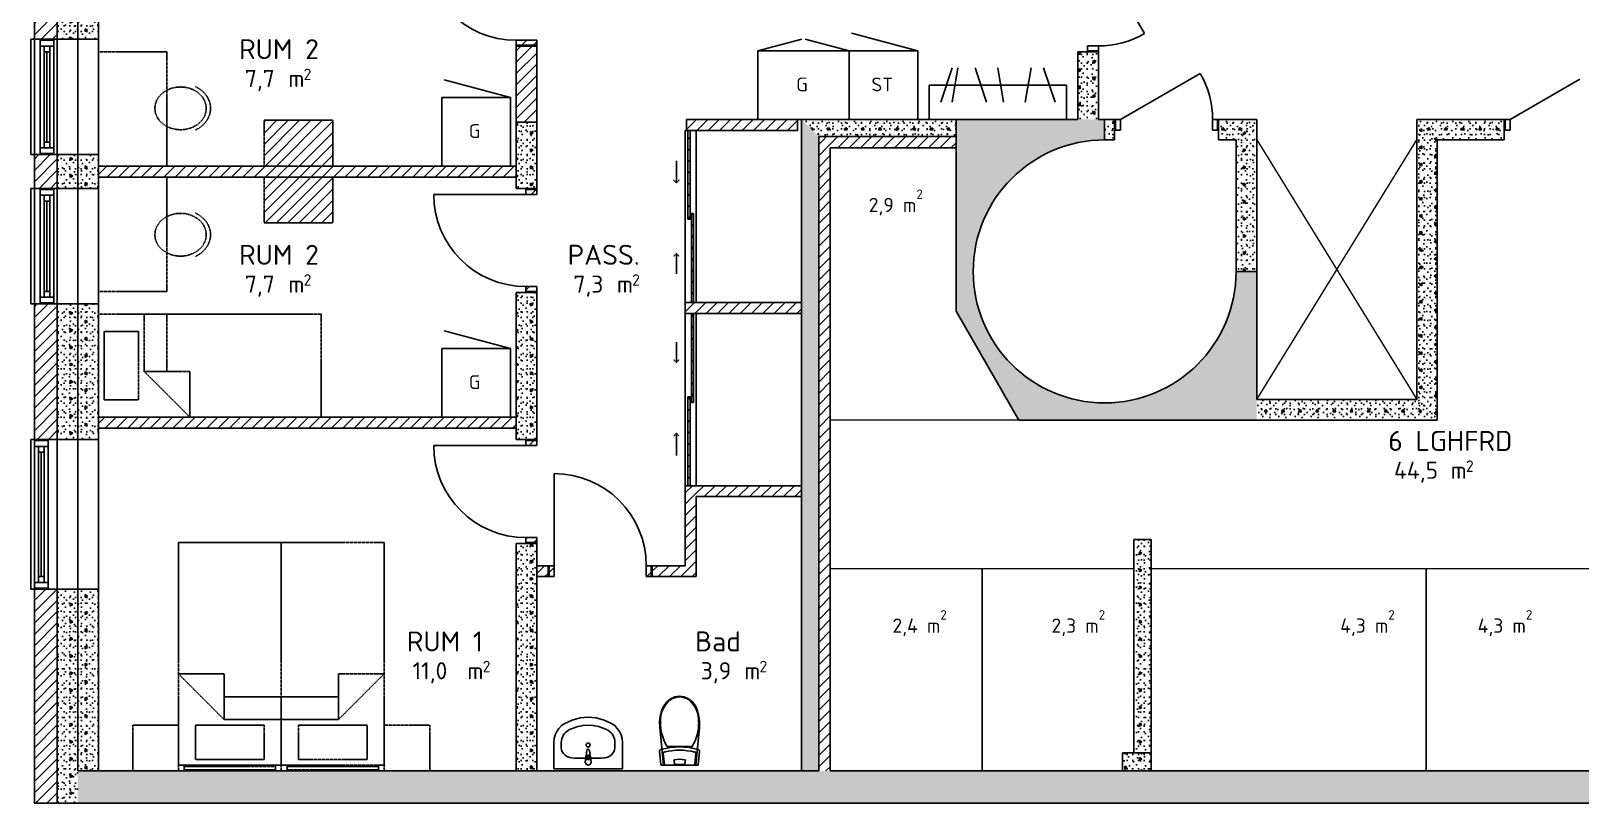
# Model space of a CAD drawing. Header units: millimetres. Extents: x -214 to 76936, y -5099 to 21069.
# Drawn here: x -214 to 13336, y -173 to 6581 of the extents above; entities that cross this region are included whole.
import ezdxf
from ezdxf.enums import TextEntityAlignment as Align

# ---------------------------------------------------------------- set-up
doc = ezdxf.new("R2010")
doc.units = ezdxf.units.MM
doc.header["$MEASUREMENT"] = 0
doc.linetypes.add('DASHED_4', pattern=[7, 4, -3])
for name, color, linetype in [('A-01SB-----', 3, 'Continuous'), ('A-01SC-----', 7, 'Continuous'), ('A-27B------', 7, 'Continuous'), ('A-42-------', 1, 'Continuous'), ('A-46---B---', 1, 'Continuous'), ('A-46---C---', 4, 'DASHED_4'), ('A-A-BIA----', 4, 'DASHED_4')]:
    doc.layers.add(name, color=color, linetype=linetype)
for name, color, linetype, lineweight in [('A-27---MH1-', 8, 'Continuous', 0), ('A-45C---E--', 1, 'Continuous', 0), ('A-A-RUA----', 3, 'Continuous', 0)]:
    doc.layers.add(name, color=color, linetype=linetype, lineweight=lineweight)
doc.styles.add('ISO', font='')
doc.styles.get('ISO').set_extended_font_data('ISOCPEUR')
pattern_1 = [(45, (0, 0), (-49.49747, 49.49747), [])]
pattern_2 = [(90, (0, 0), (-259.8076, 0), [25, -125]), (90, (-129.9, 75), (-259.8076, 0), [25, -125]), (150, (0, 0), (129.904, 225), [25, -125]), (150, (9e-15, 150), (129.904, 225), [25, -125]), (210, (2e-15, 25), (-129.904, 225), [25, -125]), (210, (1e-14, 175), (-129.904, 225), [25, -125]), (90, (-25, 2e-15), (-50, 0), [0, -50, 0, -75]), (135, (-25, 25), (35.35534, 35.35534), [0, -37.5, 0, -62.5])]
pattern_3 = [(0, (0, 0), (0, 600), [])]
pattern_4 = [(0, (0, 0), (0, 259.8076), [25, -125]), (0, (75, 129.9), (0, 259.8076), [25, -125]), (60, (0, 0), (-225, 129.9038), [25, -125]), (60, (150, 0), (-225, 129.9038), [25, -125]), (120, (25, 0), (225, 129.9038), [25, -125]), (120, (175, 0), (225, 129.9038), [25, -125]), (0, (0, 25), (0, 50), [0, -50, 0, -75]), (45, (25, 25), (-35.35534, 35.35534), [0, -37.5, 0, -62.5])]
pattern_5 = [(270, (0, 0), (259.8076, 0), [25, -125]), (270, (129.9, -75), (259.8076, 0), [25, -125]), (330, (0, 0), (129.904, 225), [25, -125]), (330, (-3e-14, -150), (129.904, 225), [25, -125]), (30, (-5e-15, -25), (-129.904, 225), [25, -125]), (30, (-3e-14, -175), (-129.904, 225), [25, -125]), (270, (25, -5e-15), (50, 0), [0, -50, 0, -75]), (315, (25, -25), (35.35534, 35.35534), [0, -37.5, 0, -62.5])]

# ---------------------------------------------------------------- blocks, each defined once
blk = doc.blocks.new('6 LGHFRD_016_7', base_point=(12259, 2867))
at = {"layer": 'A-A-RUA----', "style": 'ISO'}
for tag, height, p in [('ROOM_NAME', 175, (11659, 3082)), ('bFrame', 150, (11709, 2813)), ('DUMMY_377', 150, (12109, 2813)), ('DUMMY_378', 100, (12338, 2824))]:
    blk.add_attdef(tag, text='', height=height, dxfattribs=at).set_placement(p, align=Align.TOP_LEFT)
blk = doc.blocks.new('RUM 2_06_24', base_point=(1979, 4495))
at = {"layer": 'A-A-RUA----', "style": 'ISO'}
for tag, height, p in [('ROOM_NAME', 175, (1607, 4710)), ('bFrame', 150, (1657, 4441)), ('DUMMY_377', 150, (1942, 4441)), ('DUMMY_378', 100, (2171, 4452))]:
    blk.add_attdef(tag, text='', height=height, dxfattribs=at).set_placement(p, align=Align.TOP_LEFT)
blk = doc.blocks.new('RUM 1_05_25', base_point=(3468, 1113))
at = {"layer": 'A-A-RUA----', "style": 'ISO'}
for tag, height, p in [('ROOM_NAME', 175, (3074, 1328)), ('bFrame', 150, (3124, 1059)), ('DUMMY_377', 150, (3508, 1059)), ('DUMMY_378', 100, (3737, 1071))]:
    blk.add_attdef(tag, text='', height=height, dxfattribs=at).set_placement(p, align=Align.TOP_LEFT)
blk = doc.blocks.new('Bad_10_29', base_point=(5940, 1113))
at = {"layer": 'A-A-RUA----', "style": 'ISO'}
for tag, height, p in [('ROOM_NAME', 175, (5595, 1328)), ('bFrame', 150, (5645, 1059)), ('DUMMY_377', 150, (5930, 1059)), ('DUMMY_378', 100, (6159, 1071))]:
    blk.add_attdef(tag, text='', height=height, dxfattribs=at).set_placement(p, align=Align.TOP_LEFT)
blk = doc.blocks.new('RUM 2_06_30', base_point=(1979, 6294))
at = {"layer": 'A-A-RUA----', "style": 'ISO'}
for tag, height, p in [('ROOM_NAME', 175, (1607, 6509)), ('bFrame', 150, (1657, 6240)), ('DUMMY_377', 150, (1942, 6240)), ('DUMMY_378', 100, (2171, 6251))]:
    blk.add_attdef(tag, text='', height=height, dxfattribs=at).set_placement(p, align=Align.TOP_LEFT)
blk = doc.blocks.new('PASS._03_32', base_point=(4829, 4495))
at = {"layer": 'A-A-RUA----', "style": 'ISO'}
for tag, height, p in [('ROOM_NAME', 175, (4481, 4710)), ('bFrame', 150, (4531, 4441)), ('DUMMY_377', 150, (4816, 4441)), ('DUMMY_378', 100, (5045, 4452))]:
    blk.add_attdef(tag, text='', height=height, dxfattribs=at).set_placement(p, align=Align.TOP_LEFT)

msp = doc.modelspace()

# ---------------------------------------------------------------- hatches: boundary and pattern name
at = {"layer": 'A-01SB-----', "linetype": 'Continuous'}
h = msp.add_hatch(dxfattribs=at)
h.set_pattern_fill('BRANDSÄKRARE', color=256, style=0, pattern_type=2)
h.set_pattern_definition(pattern_1)
h.paths.add_polyline_path([(4030, 5782), (4210, 5782), (4210, 6447), (4126, 6447), (4030, 6447)])
h = msp.add_hatch(dxfattribs=at)
h.set_pattern_fill('BRANDSÄKRARE', color=256, style=0, pattern_type=2)
h.set_pattern_definition(pattern_1)
h.paths.add_polyline_path([(5520, 5711), (6490, 5711), (6490, 5807), (5520, 5807)])
h = msp.add_hatch(dxfattribs=at)
h.set_pattern_fill('BRANDSÄKRARE', color=256, style=0, pattern_type=2)
h.set_pattern_definition(pattern_1)
h.paths.add_polyline_path([(6777, 107), (6777, 5557), (6677, 5657), (6677, 107)])
h = msp.add_hatch(dxfattribs=at)
h.set_pattern_fill('BRANDSÄKRARE', color=256, style=0, pattern_type=2)
h.set_pattern_definition(pattern_1)
h.paths.add_polyline_path([(6777, 5557), (7878, 5557), (7878, 5657), (6677, 5657)])
h = msp.add_hatch(dxfattribs=at)
h.set_pattern_fill('BRANDSÄKRARE', color=256, style=0, pattern_type=2)
h.set_pattern_definition(pattern_1)
h.paths.add_polyline_path([(376, 5303), (4030, 5303), (4030, 5399), (376, 5399)])
h = msp.add_hatch(dxfattribs=at)
h.set_pattern_fill('BRANDSÄKRARE', color=256, style=0, pattern_type=2)
h.set_pattern_definition(pattern_1)
h.paths.add_polyline_path([(5510, 4109), (5606, 4109), (5606, 4205), (5510, 4205)])
h = msp.add_hatch(dxfattribs=at)
h.set_pattern_fill('BRANDSÄKRARE', color=256, style=0, pattern_type=2)
h.set_pattern_definition(pattern_1)
h.paths.add_polyline_path([(5606, 4109), (6527, 4109), (6527, 4205), (5606, 4205)])
h = msp.add_hatch(dxfattribs=at)
h.set_pattern_fill('BRANDSÄKRARE', color=256, style=0, pattern_type=2)
h.set_pattern_definition(pattern_1)
h.paths.add_polyline_path([(376, 3107), (4030, 3107), (4030, 3203), (376, 3203)])
h = msp.add_hatch(dxfattribs=at)
h.set_pattern_fill('BRANDSÄKRARE', color=256, style=0, pattern_type=2)
h.set_pattern_definition(pattern_1)
h.paths.add_polyline_path([(5510, 1903), (5606, 1807), (5606, 2603), (5510, 2603)])
h = msp.add_hatch(dxfattribs=at)
h.set_pattern_fill('BRANDSÄKRARE', color=256, style=0, pattern_type=2)
h.set_pattern_definition(pattern_1)
h.paths.add_polyline_path([(5606, 2507), (6527, 2507), (6527, 2603), (5606, 2603)])
h = msp.add_hatch(dxfattribs=at)
h.set_pattern_fill('BRANDSÄKRARE', color=256, style=0, pattern_type=2)
h.set_pattern_definition(pattern_1)
h.paths.add_polyline_path([(4210, 1807), (4310, 1807), (4310, 1903), (4210, 1903)])
h = msp.add_hatch(dxfattribs=at)
h.set_pattern_fill('BRANDSÄKRARE', color=256, style=0, pattern_type=2)
h.set_pattern_definition(pattern_1)
h.paths.add_polyline_path([(5510, 1903), (5220, 1903), (5220, 1807), (5606, 1807)])
at = {"layer": 'A-01SC-----', "linetype": 'Continuous'}
h = msp.add_hatch(dxfattribs=at)
h.set_pattern_fill('BRANDSÄKRARE', color=256, style=0, pattern_type=2)
h.set_pattern_definition(pattern_1)
h.paths.add_polyline_path([(-184, 6509), (-134, 6509), (-14, 6509), (16, 6509), (16, 8272), (-64, 8272), (-184, 8272)])
h = msp.add_hatch(dxfattribs=at)
h.set_pattern_fill('BETONG__STD_', color=256, style=0, pattern_type=2)
h.set_pattern_definition(pattern_5)
h.paths.add_polyline_path([(196, 8272), (16, 8272), (16, 6509), (196, 6509)])
h = msp.add_hatch(dxfattribs=at)
h.set_pattern_fill('BRANDSÄKRARE', color=256, style=0, pattern_type=2)
h.set_pattern_definition(pattern_1)
h.paths.add_polyline_path([(-184, 5203), (-134, 5203), (-14, 5203), (16, 5203), (16, 5499), (-14, 5499), (-134, 5499), (-184, 5499)])
h = msp.add_hatch(dxfattribs=at)
h.set_pattern_fill('BETONG__STD_', color=256, style=0, pattern_type=2)
h.set_pattern_definition(pattern_5)
h.paths.add_polyline_path([(196, 5499), (16, 5499), (16, 5203), (196, 5203)])
h = msp.add_hatch(dxfattribs=at)
h.set_pattern_fill('BRANDSÄKRARE', color=256, style=0, pattern_type=2)
h.set_pattern_definition(pattern_1)
h.paths.add_polyline_path([(-184, 4193), (-184, 3007), (-64, 3007), (16, 3007), (16, 4193), (-14, 4193), (-134, 4193)])
h = msp.add_hatch(dxfattribs=at)
h.set_pattern_fill('BETONG__STD_', color=256, style=0, pattern_type=2)
h.set_pattern_definition(pattern_5)
h.paths.add_polyline_path([(196, 4193), (16, 4193), (16, 3007), (196, 3007)])
h = msp.add_hatch(dxfattribs=at)
h.set_pattern_fill('BRANDSÄKRARE', color=256, style=0, pattern_type=2)
h.set_pattern_definition(pattern_1)
h.paths.add_polyline_path([(-184, -173), (16, -173), (16, 1697), (-64, 1697), (-184, 1697)])
h = msp.add_hatch(dxfattribs=at)
h.set_pattern_fill('BETONG__STD_', color=256, style=0, pattern_type=2)
h.set_pattern_definition(pattern_5)
h.paths.add_polyline_path([(196, 1697), (16, 1697), (16, -173), (196, -173)])
h = msp.add_hatch(dxfattribs=at)
h.set_pattern_fill('BETONG__STD_', color=256, style=0, pattern_type=2)
h.set_pattern_definition(pattern_4)
h.paths.add_polyline_path([(76756, 107), (196, 107), (196, -173), (76756, -173)])
at = {"layer": 'A-27B------', "linetype": 'Continuous'}
h = msp.add_hatch(dxfattribs=at)
h.set_pattern_fill('BETONG__STD_', color=256, style=0, pattern_type=2)
h.set_pattern_definition(pattern_5)
h.paths.add_polyline_path([(376, 8272), (196, 8272), (196, 6509), (376, 6509)])
h = msp.add_hatch(dxfattribs=at)
h.set_pattern_fill('BETONG__STD_', color=256, style=0, pattern_type=2)
h.set_pattern_definition(pattern_2)
h.paths.add_polyline_path([(8944, 5807), (9124, 5807), (9124, 6398), (9029, 6398), (8944, 6398)])
h = msp.add_hatch(dxfattribs=at)
h.set_pattern_fill('BETONG__STD_', color=256, style=0, pattern_type=2)
h.set_pattern_definition(pattern_5)
h.paths.add_polyline_path([(4030, 5782), (4030, 5203), (4115, 5203), (4210, 5203), (4210, 5782)])
h = msp.add_hatch(dxfattribs=at)
h.set_pattern_fill('BRANDSÄKRARE', color=256, style=0, pattern_type=2)
h.set_pattern_definition(pattern_1)
h.paths.add_polyline_path([(5553, 4933), (5553, 5710), (5533, 5710), (5533, 4933)])
h = msp.add_hatch(dxfattribs=at)
h.set_pattern_fill('BETONG__STD_', color=256, style=0, pattern_type=2)
h.set_pattern_definition(pattern_4)
h.paths.add_polyline_path([(7878, 5807), (6527, 5807), (6677, 5657), (7878, 5657)])
h = msp.add_hatch(dxfattribs=at)
h.set_pattern_fill('BETONG__STD_', color=256, style=0, pattern_type=2)
h.set_pattern_definition(pattern_2)
h.paths.add_polyline_path([(6527, 5807), (6527, 107), (6677, 107), (6677, 5657)])
h = msp.add_hatch(dxfattribs=at)
h.set_pattern_fill('BETONG__STD_', color=256, style=0, pattern_type=2)
h.set_pattern_definition([(72.9275, (0, 0), (-248.359, 76.275), [25, -125]), (72.9275, (-102.16, 109.83), (-248.359, 76.275), [25, -125]), (132.9275, (0, 0), (190.2354, 176.948), [25, -125]), (132.9275, (44.04, 143.4), (190.2354, 176.948), [25, -125]), (192.9275, (7.34, 23.9), (-58.1235, 253.2225), [25, -125]), (192.9275, (51.38, 167.3), (-58.1235, 253.2225), [25, -125]), (72.9275, (-23.9, 7.34), (-47.7967, 14.6791), [0, -50, 0, -75]), (117.9275, (-16.56, 31.24), (44.17705, 23.41768), [0, -37.5, 0, -62.5])])
h.paths.add_polyline_path([(9178, 5627), (9178, 5807), (7878, 5807), (7878, 4130), (8426, 3177), (10508, 3177), (10508, 4477), (10328, 4477, -0.414214), (9178, 3327, -0.414214), (8028, 4477, -0.414214)])
h = msp.add_hatch(dxfattribs=at)
h.set_pattern_fill('BETONG__STD_', color=256, style=0, pattern_type=2)
h.set_pattern_definition(pattern_4)
h.paths.add_polyline_path([(9178, 5807), (9178, 5627), (9264, 5627), (9264, 5712), (9264, 5807)])
h = msp.add_hatch(dxfattribs=at)
h.set_pattern_fill('BETONG__STD_', color=256, style=0, pattern_type=2)
h.set_pattern_definition(pattern_4)
h.paths.add_polyline_path([(10174, 5712), (10174, 5627), (10328, 5627), (10508, 5807), (10174, 5807)])
h = msp.add_hatch(dxfattribs=at)
h.set_pattern_fill('BETONG__STD_', color=256, style=0, pattern_type=2)
h.set_pattern_definition(pattern_5)
h.paths.add_polyline_path([(10508, 4477), (10508, 5807), (10328, 5627), (10328, 4477)])
h = msp.add_hatch(dxfattribs=at)
h.set_pattern_fill('BETONG__STD_', color=256, style=0, pattern_type=2)
h.set_pattern_definition(pattern_2)
h.paths.add_polyline_path([(11908, 5807), (11908, 3357), (12088, 3177), (12088, 5627)])
h = msp.add_hatch(dxfattribs=at)
h.set_pattern_fill('BETONG__STD_', color=256, style=0, pattern_type=2)
h.set_pattern_definition(pattern_4)
h.paths.add_polyline_path([(11908, 5807), (12088, 5627), (12673, 5627), (12673, 5712), (12673, 5807)])
h = msp.add_hatch(dxfattribs=at)
h.set_pattern_fill('BETONG__STD_', color=256, style=0, pattern_type=2)
h.set_pattern_definition(pattern_5)
h.paths.add_polyline_path([(376, 5499), (196, 5499), (196, 5203), (376, 5203)])
h = msp.add_hatch(dxfattribs=at)
h.set_pattern_fill('BRANDSÄKRARE', color=256, style=0, pattern_type=2)
h.set_pattern_definition(pattern_1)
h.paths.add_polyline_path([(5583, 4205), (5583, 4983), (5563, 4983), (5563, 4205)])
h = msp.add_hatch(dxfattribs=at)
h.set_pattern_fill('BETONG__STD_', color=256, style=0, pattern_type=2)
h.set_pattern_definition(pattern_5)
h.paths.add_polyline_path([(4030, 3007), (4115, 3007), (4210, 3007), (4210, 4293), (4115, 4293), (4030, 4293)])
h = msp.add_hatch(dxfattribs=at)
h.set_pattern_fill('BETONG__STD_', color=256, style=0, pattern_type=2)
h.set_pattern_definition(pattern_5)
h.paths.add_polyline_path([(376, 4193), (196, 4193), (196, 3007), (376, 3007)])
h = msp.add_hatch(dxfattribs=at)
h.set_pattern_fill('BRANDSÄKRARE', color=256, style=0, pattern_type=2)
h.set_pattern_definition(pattern_1)
h.paths.add_polyline_path([(5563, 4109), (5563, 3331), (5583, 3331), (5583, 4109)])
h = msp.add_hatch(dxfattribs=at)
h.set_pattern_fill('BRANDSÄKRARE', color=256, style=0, pattern_type=2)
h.set_pattern_definition(pattern_1)
h.paths.add_polyline_path([(5533, 3381), (5533, 2604), (5553, 2604), (5553, 3381)])
h = msp.add_hatch(dxfattribs=at)
h.set_pattern_fill('BETONG__STD_', color=256, style=0, pattern_type=2)
h.set_pattern_definition(pattern_4)
h.paths.add_polyline_path([(11908, 3357), (10508, 3357), (10508, 3177), (12088, 3177)])
h = msp.add_hatch(dxfattribs=at)
h.set_pattern_fill('BETONG__STD_', color=256, style=0, pattern_type=2)
h.set_pattern_definition(pattern_5)
h.paths.add_polyline_path([(4030, 107), (4210, 107), (4210, 2097), (4115, 2097), (4030, 2097)])
h = msp.add_hatch(dxfattribs=at)
h.set_pattern_fill('BETONG__STD_', color=256, style=0, pattern_type=2)
h.set_pattern_definition(pattern_5)
h.paths.add_polyline_path([(9434, 2131), (9434, 267), (9584, 267), (9584, 2131)])
h = msp.add_hatch(dxfattribs=at)
h.set_pattern_fill('BETONG__STD_', color=256, style=0, pattern_type=2)
h.set_pattern_definition(pattern_5)
h.paths.add_polyline_path([(376, 1697), (196, 1697), (196, 107), (376, 107)])
h = msp.add_hatch(dxfattribs=at)
h.set_pattern_fill('BETONG__STD_', color=256, style=0, pattern_type=2)
h.set_pattern_definition(pattern_5)
h.paths.add_polyline_path([(9334, 267), (9334, 107), (9584, 107), (9584, 267)])
at = {"layer": 'A-42-------', "linetype": 'Continuous'}
h = msp.add_hatch(dxfattribs=at)
h.set_pattern_fill('BRANDSÄKRARE', color=256, style=0, pattern_type=2)
h.set_pattern_definition(pattern_1)
h.paths.add_polyline_path([(4210, 6499), (4030, 6499), (4030, 6447), (4210, 6447)])
h = msp.add_hatch(dxfattribs=at)
h.set_pattern_fill('FALSAD_PLÅT__LIGGANDE_600', color=256, style=0, pattern_type=2)
h.set_pattern_definition(pattern_3)
h.paths.add_polyline_path([(9029, 6450), (9029, 6398), (9124, 6398), (9124, 6450)])
h = msp.add_hatch(dxfattribs=at)
h.set_pattern_fill('FALSAD_PLÅT__LIGGANDE_600', color=256, style=0, pattern_type=2)
h.set_pattern_definition(pattern_3)
h.paths.add_polyline_path([(9264, 5712), (9316, 5712), (9316, 5807), (9264, 5807)])
h = msp.add_hatch(dxfattribs=at)
h.set_pattern_fill('FALSAD_PLÅT__LIGGANDE_600', color=256, style=0, pattern_type=2)
h.set_pattern_definition(pattern_3)
h.paths.add_polyline_path([(10122, 5712), (10174, 5712), (10174, 5807), (10122, 5807)])
h = msp.add_hatch(dxfattribs=at)
h.set_pattern_fill('FALSAD_PLÅT__LIGGANDE_600', color=256, style=0, pattern_type=2)
h.set_pattern_definition(pattern_3)
h.paths.add_polyline_path([(12673, 5712), (12725, 5712), (12725, 5807), (12673, 5807)])
h = msp.add_hatch(dxfattribs=at)
h.set_pattern_fill('BRANDSÄKRARE', color=256, style=0, pattern_type=2)
h.set_pattern_definition(pattern_1)
h.paths.add_polyline_path([(4210, 5203), (4115, 5203), (4115, 5151), (4210, 5151)])
h = msp.add_hatch(dxfattribs=at)
h.set_pattern_fill('BRANDSÄKRARE', color=256, style=0, pattern_type=2)
h.set_pattern_definition(pattern_1)
h.paths.add_polyline_path([(4210, 4345), (4115, 4345), (4115, 4293), (4210, 4293)])
h = msp.add_hatch(dxfattribs=at)
h.set_pattern_fill('BRANDSÄKRARE', color=256, style=0, pattern_type=2)
h.set_pattern_definition(pattern_1)
h.paths.add_polyline_path([(4210, 3007), (4115, 3007), (4115, 2955), (4210, 2955)])
h = msp.add_hatch(dxfattribs=at)
h.set_pattern_fill('BRANDSÄKRARE', color=256, style=0, pattern_type=2)
h.set_pattern_definition(pattern_1)
h.paths.add_polyline_path([(4210, 2149), (4115, 2149), (4115, 2097), (4210, 2097)])
h = msp.add_hatch(dxfattribs=at)
h.set_pattern_fill('BRANDSÄKRARE', color=256, style=0, pattern_type=2)
h.set_pattern_definition(pattern_1)
h.paths.add_polyline_path([(4310, 1807), (4362, 1807), (4362, 1903), (4310, 1903)])
h = msp.add_hatch(dxfattribs=at)
h.set_pattern_fill('BRANDSÄKRARE', color=256, style=0, pattern_type=2)
h.set_pattern_definition(pattern_1)
h.paths.add_polyline_path([(5168, 1807), (5220, 1807), (5220, 1903), (5168, 1903)])
at = {"layer": 'A-46---C---', "linetype": 'Continuous'}
h = msp.add_hatch(dxfattribs=at)
h.set_pattern_fill('BRANDSÄKRARE', color=256, style=0, pattern_type=2)
h.set_pattern_definition(pattern_1)
h.paths.add_polyline_path([(1826, 5399), (2426, 5399), (2426, 5799), (1826, 5799)])
h = msp.add_hatch(dxfattribs=at)
h.set_pattern_fill('BRANDSÄKRARE', color=256, style=0, pattern_type=2)
h.set_pattern_definition(pattern_1)
h.paths.add_polyline_path([(1826, 5303), (2426, 5303), (2426, 4903), (1826, 4903)])

# ---------------------------------------------------------------- linework, layer by layer
at = {"layer": 'A-01SB-----'}
for p, q in [((4030, 6447), (4126, 6447)), ((4126, 6447), (4210, 6447)), ((4310, 1903), (4310, 1807)), ((5220, 1903), (5220, 1807))]:
    msp.add_line(p, q, dxfattribs=at)
at = {"layer": 'A-01SB-----', "flags": 128}
for points in [[(4030, 6447), (4030, 5782)], [(4210, 5782), (4210, 6447)], [(4030, 5782), (4210, 5782)], [(6490, 5807), (5520, 5807)], [(5520, 5807), (5520, 5711)], [(5606, 5711), (6490, 5711)], [(6490, 5711), (6490, 5807)], [(6677, 5657), (6677, 107)], [(7878, 5657), (6677, 5657)], [(6777, 107), (6777, 5557)], [(6777, 5557), (7878, 5557)], [(7878, 5557), (7878, 5657)], [(4030, 5399), (376, 5399)], [(376, 5399), (376, 5303)], [(376, 5303), (4030, 5303)], [(4030, 5303), (4030, 5399)], [(5510, 4205), (5510, 4109)], [(6527, 4205), (5606, 4205)], [(6527, 4109), (6527, 4205)], [(5606, 4109), (6527, 4109)], [(4030, 3203), (376, 3203)], [(376, 3203), (376, 3107)], [(4030, 3107), (4030, 3203)], [(376, 3107), (4030, 3107)], [(5510, 2603), (5510, 1903)], [(6527, 2603), (5606, 2603)], [(6527, 2507), (6527, 2603)], [(5606, 1807), (5606, 2507)], [(5606, 2507), (6527, 2507)], [(4310, 1903), (4210, 1903)], [(4210, 1903), (4210, 1807)], [(5510, 1903), (5220, 1903)], [(4210, 1807), (4310, 1807)], [(5220, 1807), (5606, 1807)]]:
    msp.add_lwpolyline(points, dxfattribs=at)
at = {"layer": 'A-01SC-----'}
for p, q in [((-184, 6509), (-134, 6509)), ((-134, 6509), (-14, 6509)), ((-14, 6509), (16, 6509)), ((-184, 5499), (-134, 5499)), ((-134, 5499), (-14, 5499)), ((-14, 5499), (16, 5499)), ((-184, 5203), (-134, 5203)), ((-134, 5203), (-14, 5203)), ((-14, 5203), (16, 5203)), ((-184, 4193), (-134, 4193)), ((-134, 4193), (-14, 4193)), ((-14, 4193), (16, 4193)), ((-184, 3007), (-64, 3007)), ((-64, 3007), (16, 3007)), ((-184, 1697), (-64, 1697)), ((-64, 1697), (16, 1697))]:
    msp.add_line(p, q, dxfattribs=at)
at = {"layer": 'A-01SC-----', "flags": 128}
for points in [[(-184, 8272), (-184, 6509)], [(16, 8272), (16, 6509)], [(16, 6509), (16, 8272)], [(196, 6509), (196, 8272)], [(-184, 5499), (-184, 5203)], [(16, 5499), (16, 5203)], [(16, 5203), (16, 5499)], [(196, 5203), (196, 5499)], [(-184, 4193), (-184, 3007)], [(16, 4193), (16, 3007)], [(16, 3007), (16, 4193)], [(196, 3007), (196, 4193)], [(-184, 1697), (-184, -173)], [(16, 1697), (16, -173)], [(16, -173), (16, 1697)], [(196, 107), (196, 1697)], [(6677, 107), (196, 107)], [(76756, 107), (6777, 107)], [(-184, -173), (16, -173)], [(16, -173), (196, -173)], [(196, -173), (76756, -173)]]:
    msp.add_lwpolyline(points, dxfattribs=at)
at = {"layer": 'A-27---MH1-'}
for p, q in [((10508, 3357), (11908, 5627)), ((10508, 5627), (11908, 3357))]:
    msp.add_line(p, q, dxfattribs=at)
at = {"layer": 'A-27B------'}
for p, q in [((9029, 6398), (8944, 6398)), ((9124, 6398), (9029, 6398)), ((9264, 5807), (9264, 5712)), ((9264, 5712), (9264, 5627)), ((10174, 5807), (10174, 5712)), ((10174, 5712), (10174, 5627)), ((12673, 5807), (12673, 5712)), ((12673, 5712), (12673, 5627)), ((4030, 5203), (4115, 5203)), ((4115, 5203), (4210, 5203)), ((4030, 4293), (4115, 4293)), ((4115, 4293), (4210, 4293)), ((4030, 3007), (4115, 3007)), ((4115, 3007), (4210, 3007)), ((4030, 2097), (4115, 2097)), ((4115, 2097), (4210, 2097))]:
    msp.add_line(p, q, dxfattribs=at)
at = {"layer": 'A-27B------', "flags": 128}
for points in [[(196, 8272), (196, 6509)], [(376, 6509), (376, 8272)], [(8944, 6398), (8944, 5807)], [(9124, 5807), (9124, 6398)], [(4030, 5782), (4030, 5203)], [(4210, 5782), (4030, 5782)], [(4210, 5203), (4210, 5782)], [(5553, 5710), (5533, 5710)], [(5533, 5710), (5533, 4933)], [(5553, 4933), (5553, 5710)], [(7878, 5807), (6527, 5807)], [(6527, 5807), (6527, 107)], [(8944, 5807), (7878, 5807)], [(7878, 5807), (7878, 4130)], [(9178, 5807), (9124, 5807)], [(9178, 5627), (9178, 5807)], [(9264, 5807), (9178, 5807)], [(10508, 5807), (10174, 5807)], [(10508, 4477), (10508, 5807)], [(11908, 5807), (11908, 3357)], [(12673, 5807), (11908, 5807)], [(6677, 5657), (7878, 5657)], [(6677, 107), (6677, 5657)], [(9178, 5627), (9264, 5627)], [(10174, 5627), (10328, 5627)], [(10328, 5627), (10328, 4477)], [(12088, 3177), (12088, 5627)], [(12088, 5627), (12673, 5627)], [(196, 5499), (196, 5203)], [(376, 5203), (376, 5499)], [(5533, 4933), (5553, 4933)], [(5583, 4983), (5563, 4983)], [(5563, 4983), (5563, 4205)], [(5583, 4205), (5583, 4983)], [(10508, 4477), (10328, 4477)], [(10508, 3357), (10508, 4477)], [(4030, 4293), (4030, 3007)], [(4210, 3007), (4210, 4293)], [(5563, 4205), (5583, 4205)], [(196, 4193), (196, 3007)], [(376, 3007), (376, 4193)], [(5563, 4109), (5563, 3331)], [(5583, 4109), (5563, 4109)], [(5583, 3331), (5583, 4109)], [(7878, 4130), (8426, 3177)], [(5533, 3381), (5533, 2604)], [(5553, 3381), (5533, 3381)], [(5553, 2604), (5553, 3381)], [(5563, 3331), (5583, 3331)], [(11908, 3357), (10508, 3357)], [(8426, 3177), (10508, 3177)], [(10508, 3177), (12088, 3177)], [(5533, 2604), (5553, 2604)], [(4030, 2097), (4030, 107)], [(4210, 107), (4210, 2097)], [(9434, 2131), (9434, 267)], [(9584, 2131), (9434, 2131)], [(9584, 267), (9584, 2131)], [(196, 1697), (196, 107)], [(376, 107), (376, 1697)], [(9334, 267), (9334, 107)], [(9584, 267), (9334, 267)], [(9434, 267), (9584, 267)], [(9584, 107), (9584, 267)], [(196, 107), (376, 107)], [(4030, 107), (4210, 107)], [(6527, 107), (6677, 107)], [(9334, 107), (9584, 107)]]:
    msp.add_lwpolyline(points, dxfattribs=at)
at = {"layer": 'A-27B------'}
for start, end in [(90, 180), (180, 270), (270, 0)]:
    msp.add_arc((9178, 4477), 1150, start, end, dxfattribs=at)
at = {"layer": 'A-42-------'}
for p, q in [((9124, 7256), (9527, 6558)), ((-214, 5499), (-214, 6509)), ((-214, 6509), (-184, 6509)), ((-184, 5499), (-184, 6509)), ((-134, 6449), (-134, 6509)), ((-134, 6509), (-14, 6509)), ((-14, 6509), (-14, 6449)), ((146, 6509), (16, 6509)), ((16, 6509), (16, 5499)), ((16, 5499), (16, 6509)), ((146, 6509), (196, 6509)), ((196, 6509), (196, 5499)), ((326, 6509), (196, 6509)), ((196, 6509), (196, 5499)), ((326, 6509), (376, 6509)), ((376, 6509), (376, 5499)), ((-14, 6499), (-134, 6499)), ((-134, 6449), (-49, 6449)), ((-134, 5559), (-134, 6449)), ((-49, 6449), (-134, 6449)), ((-99, 6399), (-99, 6449)), ((-99, 6449), (-49, 6449)), ((-99, 5609), (-99, 6399)), ((-49, 6399), (-99, 6399)), ((-74, 5609), (-74, 6399)), ((-49, 6449), (-14, 6449)), ((-14, 6449), (-49, 6449)), ((-49, 6449), (-49, 6399)), ((-49, 6399), (-49, 5609)), ((-14, 6449), (-14, 5559)), ((4210, 6499), (4030, 6499)), ((4030, 6499), (4030, 6447)), ((4030, 6457), (4210, 6457)), ((4030, 6447), (4210, 6447)), ((4030, 6447), (4126, 6447)), ((4210, 6447), (4210, 6499)), ((9029, 6450), (9124, 6450)), ((9029, 6398), (9029, 6450)), ((9124, 6408), (9029, 6408)), ((9124, 6398), (9029, 6398)), ((9124, 6398), (9029, 6398)), ((9124, 6450), (9124, 6398)), ((9316, 5807), (10014, 6210)), ((12725, 5807), (13336, 6160)), ((5510, 5711), (5606, 5711)), ((5510, 5711), (5510, 4205)), ((5606, 5711), (5606, 4205)), ((9264, 5712), (9264, 5807)), ((9264, 5807), (9316, 5807)), ((9264, 5807), (9264, 5712)), ((9316, 5712), (9264, 5712)), ((9274, 5807), (9274, 5712)), ((9316, 5807), (9316, 5712)), ((10122, 5712), (10122, 5807)), ((10122, 5807), (10174, 5807)), ((10174, 5712), (10122, 5712)), ((10164, 5807), (10164, 5712)), ((10174, 5807), (10174, 5712)), ((10174, 5807), (10174, 5712)), ((12673, 5712), (12673, 5807)), ((12673, 5807), (12725, 5807)), ((12673, 5807), (12673, 5712)), ((12725, 5712), (12673, 5712)), ((12683, 5807), (12683, 5712)), ((12725, 5807), (12725, 5712)), ((-49, 5559), (-134, 5559)), ((-134, 5499), (-134, 5559)), ((-134, 5559), (-49, 5559)), ((-99, 5559), (-99, 5609)), ((-99, 5609), (-49, 5609)), ((-49, 5559), (-99, 5559)), ((-49, 5609), (-49, 5559)), ((-14, 5559), (-49, 5559)), ((-49, 5559), (-14, 5559)), ((-14, 5559), (-14, 5499)), ((-184, 5499), (-214, 5499)), ((-14, 5509), (-134, 5509)), ((-134, 5499), (-14, 5499)), ((146, 5499), (16, 5499)), ((146, 5499), (196, 5499)), ((326, 5499), (196, 5499)), ((326, 5499), (376, 5499)), ((-214, 4193), (-214, 5203)), ((-214, 5203), (-184, 5203)), ((-184, 4193), (-184, 5203)), ((-134, 5143), (-134, 5203)), ((-134, 5203), (-14, 5203)), ((-14, 5193), (-134, 5193)), ((-14, 5203), (-14, 5143)), ((146, 5203), (16, 5203)), ((16, 5203), (16, 4193)), ((16, 4193), (16, 5203)), ((146, 5203), (196, 5203)), ((196, 5203), (196, 4193)), ((326, 5203), (196, 5203)), ((196, 5203), (196, 4193)), ((326, 5203), (376, 5203)), ((376, 5203), (376, 4193)), ((4115, 5151), (3309, 5151)), ((4210, 5203), (4115, 5203)), ((4115, 5203), (4115, 5151)), ((4115, 5203), (4210, 5203)), ((4115, 5193), (4210, 5193)), ((4115, 5151), (4210, 5151)), ((4210, 5151), (4210, 5203)), ((-134, 5143), (-49, 5143)), ((-134, 4253), (-134, 5143)), ((-49, 5143), (-134, 5143)), ((-99, 5093), (-99, 5143)), ((-99, 5143), (-49, 5143)), ((-99, 4303), (-99, 5093)), ((-49, 5093), (-99, 5093)), ((-74, 4303), (-74, 5093)), ((-49, 5143), (-14, 5143)), ((-14, 5143), (-49, 5143)), ((-49, 5143), (-49, 5093)), ((-49, 5093), (-49, 4303)), ((-14, 5143), (-14, 4253)), ((4210, 4345), (4115, 4345)), ((4115, 4345), (4115, 4293)), ((4210, 4293), (4210, 4345)), ((-49, 4253), (-134, 4253)), ((-134, 4193), (-134, 4253)), ((-134, 4253), (-49, 4253)), ((-14, 4203), (-134, 4203)), ((-99, 4253), (-99, 4303)), ((-99, 4303), (-49, 4303)), ((-49, 4253), (-99, 4253)), ((-49, 4303), (-49, 4253)), ((-14, 4253), (-49, 4253)), ((-49, 4253), (-14, 4253)), ((-14, 4253), (-14, 4193)), ((4115, 4303), (4210, 4303)), ((4115, 4293), (4210, 4293)), ((4115, 4293), (4210, 4293)), ((5510, 4205), (5606, 4205)), ((-184, 4193), (-214, 4193)), ((-134, 4193), (-14, 4193)), ((146, 4193), (16, 4193)), ((146, 4193), (196, 4193)), ((326, 4193), (196, 4193)), ((326, 4193), (376, 4193)), ((5510, 4109), (5606, 4109)), ((5510, 4109), (5510, 2603)), ((5606, 4109), (5606, 2603)), ((-214, 1697), (-214, 3007)), ((-214, 3007), (-184, 3007)), ((-184, 1697), (-184, 3007)), ((-184, 2947), (-184, 3007)), ((-184, 3007), (-64, 3007)), ((-64, 2997), (-184, 2997)), ((-64, 3007), (-64, 2947)), ((196, 3007), (16, 3007)), ((16, 3007), (16, 1697)), ((16, 1697), (16, 3007)), ((196, 3007), (196, 1697)), ((376, 3007), (196, 3007)), ((196, 3007), (196, 1697)), ((376, 3007), (376, 1697)), ((4210, 3007), (4115, 3007)), ((4115, 3007), (4115, 2955)), ((4115, 3007), (4210, 3007)), ((4115, 2997), (4210, 2997)), ((4210, 2955), (4210, 3007)), ((-184, 2947), (-99, 2947)), ((-184, 1757), (-184, 2947)), ((-99, 2947), (-184, 2947)), ((-149, 2897), (-149, 2947)), ((-149, 2947), (-99, 2947)), ((-149, 1807), (-149, 2897)), ((-99, 2897), (-149, 2897)), ((-124, 1807), (-124, 2897)), ((-99, 2947), (-64, 2947)), ((-64, 2947), (-99, 2947)), ((-99, 2947), (-99, 2897)), ((-99, 2897), (-99, 1807)), ((-64, 2947), (-64, 1757)), ((4115, 2955), (3309, 2955)), ((4115, 2955), (4210, 2955)), ((4362, 1903), (4362, 2709)), ((5510, 2603), (5606, 2603)), ((4210, 2149), (4115, 2149)), ((4115, 2149), (4115, 2097)), ((4115, 2107), (4210, 2107)), ((4115, 2097), (4210, 2097)), ((4115, 2097), (4210, 2097)), ((4210, 2097), (4210, 2149)), ((4310, 1807), (4310, 1903)), ((4310, 1903), (4362, 1903)), ((4310, 1903), (4310, 1807)), ((4320, 1903), (4320, 1807)), ((4362, 1903), (4362, 1807)), ((5168, 1807), (5168, 1903)), ((5168, 1903), (5220, 1903)), ((5210, 1903), (5210, 1807)), ((5220, 1903), (5220, 1807)), ((5220, 1903), (5220, 1807)), ((-149, 1757), (-149, 1807)), ((-149, 1807), (-99, 1807)), ((-99, 1807), (-99, 1757)), ((4362, 1807), (4310, 1807)), ((5220, 1807), (5168, 1807)), ((-184, 1697), (-214, 1697)), ((-99, 1757), (-184, 1757)), ((-184, 1697), (-184, 1757)), ((-184, 1757), (-99, 1757)), ((-64, 1707), (-184, 1707)), ((-184, 1697), (-64, 1697)), ((-99, 1757), (-149, 1757)), ((-64, 1757), (-99, 1757)), ((-99, 1757), (-64, 1757)), ((-64, 1757), (-64, 1697)), ((196, 1697), (16, 1697)), ((376, 1697), (196, 1697))]:
    msp.add_line(p, q, dxfattribs=at)
for centre, start, end in [((4030, 7305), 180, 270), ((9124, 7256), 270, 300), ((9316, 5807), 0, 30), ((4115, 5151), 180, 270), ((4115, 2955), 180, 270), ((4362, 1903), 0, 90)]:
    msp.add_arc(centre, 806, start, end, dxfattribs=at)
at = {"layer": 'A-45C---E--', "flags": 128}
for points in [[(6777, 5557), (7878, 5557), (7878, 4130), (8426, 3177), (6777, 3177)], [(6777, 1877), (8106, 1877), (8106, 107), (6777, 107)], [(8106, 1877), (9434, 1877), (9434, 267), (9334, 267), (9334, 107), (8106, 107)], [(9585, 1877), (11990, 1877), (11990, 107), (9585, 107)], [(11990, 1877), (14396, 1877), (14396, 107), (11990, 107)]]:
    msp.add_lwpolyline(points, close=True, dxfattribs=at)
at = {"layer": 'A-46---B---'}
for p, q in [((6144, 6407), (6530, 6510)), ((6944, 6407), (6558, 6510)), ((7544, 6407), (6965, 6562)), ((6944, 6407), (6144, 6407)), ((6144, 6407), (6144, 5807)), ((7544, 6407), (6944, 6407)), ((6944, 6407), (6944, 5807)), ((6944, 6407), (6944, 5807)), ((7544, 6407), (7544, 5807)), ((7744, 5957), (7844, 6257)), ((7844, 5957), (7894, 6257)), ((8144, 5957), (8044, 6257)), ((8294, 5957), (8244, 6257)), ((8484, 5957), (8534, 6257)), ((8744, 5957), (8644, 6257)), ((3980, 5999), (3400, 6154)), ((8844, 6107), (7644, 6107)), ((7644, 6107), (7644, 5807)), ((8844, 6107), (8844, 5807)), ((3980, 5999), (3380, 5999)), ((3380, 5999), (3380, 5399)), ((3980, 5999), (3980, 5399)), ((6944, 5807), (6144, 5807)), ((7544, 5807), (6944, 5807)), ((3980, 5399), (3380, 5399)), ((3980, 3803), (3400, 3958)), ((3980, 3803), (3380, 3803)), ((3380, 3803), (3380, 3203)), ((3980, 3803), (3980, 3203)), ((3980, 3203), (3380, 3203)), ((5322, 677), (5347, 712)), ((5347, 712), (5380, 739)), ((5380, 739), (5419, 756)), ((5419, 756), (5460, 762)), ((5460, 762), (5501, 756)), ((5460, 754), (5460, 754)), ((5501, 756), (5539, 739)), ((5539, 739), (5572, 712)), ((5541, 728), (5541, 728)), ((5572, 712), (5598, 677)), ((4455, 522), (4520, 552)), ((4520, 552), (4589, 571)), ((4589, 571), (4660, 577)), ((4660, 577), (4731, 571)), ((4731, 571), (4800, 552)), ((4800, 552), (4865, 522)), ((5285, 537), (5290, 586)), ((5290, 586), (5303, 633)), ((5303, 633), (5322, 677)), ((5598, 677), (5617, 633)), ((5617, 633), (5629, 586)), ((5629, 586), (5635, 537)), ((4363, 390), (4371, 422)), ((4371, 422), (4385, 453)), ((4385, 453), (4404, 480)), ((4404, 480), (4428, 504)), ((4428, 504), (4455, 522)), ((4865, 522), (4892, 504)), ((4892, 504), (4915, 480)), ((4915, 480), (4934, 453)), ((4934, 453), (4948, 422)), ((4948, 422), (4957, 390)), ((5286, 488), (5285, 537)), ((5319, 157), (5286, 488)), ((5633, 488), (5601, 157)), ((5635, 537), (5633, 488)), ((4360, 356), (4363, 390)), ((4360, 127), (4360, 356)), ((4425, 310), (4425, 356)), ((4642, 236), (4649, 289)), ((4671, 289), (4677, 236)), ((4894, 310), (4894, 356)), ((4957, 390), (4960, 356)), ((4960, 356), (4960, 127)), ((5285, 283), (5287, 289)), ((5285, 277), (5285, 283)), ((5296, 164), (5285, 277)), ((5287, 289), (5291, 293)), ((5291, 293), (5295, 296)), ((5295, 296), (5336, 305)), ((5336, 305), (5377, 312)), ((5460, 320), (5351, 320)), ((5377, 312), (5418, 316)), ((5418, 316), (5460, 317)), ((5569, 320), (5460, 320)), ((5460, 317), (5501, 316)), ((5501, 316), (5542, 312)), ((5542, 312), (5583, 305)), ((5583, 305), (5624, 296)), ((5635, 277), (5623, 164)), ((5624, 296), (5629, 293)), ((5629, 293), (5632, 289)), ((5632, 289), (5634, 283)), ((5634, 283), (5635, 277)), ((4779, 219), (4541, 219)), ((4635, 184), (4639, 226)), ((4646, 224), (4646, 209)), ((4646, 209), (4673, 209)), ((4673, 209), (4673, 224)), ((4681, 226), (4685, 184)), ((5297, 161), (5296, 164)), ((5299, 159), (5297, 161)), ((5301, 157), (5299, 159)), ((5303, 157), (5301, 157)), ((5617, 157), (5303, 157)), ((5327, 166), (5317, 257)), ((5601, 157), (5319, 157)), ((5587, 159), (5332, 159)), ((5414, 168), (5411, 199)), ((5503, 165), (5416, 165)), ((5509, 199), (5505, 168)), ((5602, 257), (5593, 166)), ((5619, 157), (5617, 157)), ((5621, 159), (5619, 157)), ((5622, 161), (5621, 159)), ((5623, 164), (5622, 161)), ((4960, 127), (4360, 127))]:
    msp.add_line(p, q, dxfattribs=at)
msp.add_circle((4660, 334), 17.5, dxfattribs=at)
for centre, radius, start, end in [((4660, 287), 11.2, 7.1389, 172.8611), ((4660, 184), 25, 180, 0), ((4660, 224), 21.1, 147.229, 174.8304), ((4660, 224), 21.1, 32.771, 147.229), ((4660, 224), 13.6, 0, 180), ((4660, 224), 21.1, 5.1696, 32.771)]:
    msp.add_arc(centre, radius, start, end, dxfattribs=at)
for centre, major_axis, ratio, start_param, end_param in [((5549, 547), (257, 0), 0.945902, 2.296735, 3.197324), ((5461, 623), (139, 0), 0.945902, 1.576657, 2.203301), ((5459, 623), (139, 0), 0.945902, 0.938292, 1.564935), ((5370, 547), (257, 0), 0.945902, 6.227454, 7.128043), ((4541, 356), (0, 121), 0.956522, 0.496975, 1.570796), ((4660, 127), (0, 382), 0.956522, 5.78621, 6.78016), ((4779, 356), (0, 121), 0.956522, 4.712389, 5.78621), ((5718, 524), (425, 0), 0.945902, 3.117977, 3.670997), ((5202, 524), (425, 0), 0.945902, 5.753781, 6.306801), ((4541, 310), (116, 0), 0.783646, 3.141593, 4.712389), ((4778, 310), (116, 0), 0.783646, 4.712389, 6.283185), ((5327, 259), (0, 13.3), 0.758764, 0.133592, 1.733713), ((5460, -641), (0, 930), 0.758764, 6.092316, 6.474054), ((5592, 259), (0, 13.3), 0.758764, 4.549473, 6.149593), ((5332, 166), (0, 7.15), 0.758764, 1.54226, 3.128174), ((5414, 199), (0, 4.79), 0.758764, 0.347388, 1.712783), ((5460, -113), (0, 323), 0.758764, 6.092311, 6.47406), ((5416, 168), (0, 2.92), 0.758764, 1.706766, 3.141416), ((5503, 168), (0, 2.92), 0.758764, 3.141769, 4.576419), ((5505, 199), (0, 4.79), 0.758764, 4.570402, 5.935797), ((5587, 166), (0, 7.15), 0.758764, 3.155012, 4.740925)]:
    msp.add_ellipse(centre, major_axis=major_axis, ratio=ratio, start_param=start_param, end_param=end_param, dxfattribs=at)
for p in [(5379, 728), (5293, 533), (5627, 533), (4671, 289), (5326, 272), (5569, 320), (5594, 272), (4635, 184), (4642, 236), (4681, 226), (5327, 166), (5413, 204), (5414, 168), (5503, 165), (5506, 204), (5509, 199), (5587, 159), (5602, 257)]:
    msp.add_point(p, dxfattribs=at)
at = {"layer": 'A-46---C---'}
for p, q in [((376, 6399), (976, 6399)), ((376, 5399), (376, 6399)), ((976, 6399), (976, 5399)), ((873, 5936), (883, 5968)), ((883, 5968), (900, 5998)), ((900, 5998), (922, 6024)), ((922, 6024), (950, 6047)), ((950, 6047), (982, 6066)), ((982, 6066), (1018, 6080)), ((1018, 6080), (1056, 6088)), ((1056, 6088), (1095, 6091)), ((1095, 6091), (1134, 6088)), ((1134, 6088), (1172, 6080)), ((1172, 6080), (1207, 6066)), ((1207, 6066), (1239, 6047)), ((1239, 6047), (1267, 6024)), ((1267, 6024), (1290, 5998)), ((1290, 5998), (1306, 5968)), ((1306, 5968), (1316, 5936)), ((870, 5904), (873, 5936)), ((873, 5871), (870, 5904)), ((883, 5840), (873, 5871)), ((900, 5810), (883, 5840)), ((1306, 5840), (1290, 5810)), ((1316, 5871), (1306, 5840)), ((1316, 5936), (1320, 5904)), ((1320, 5904), (1316, 5871)), ((922, 5783), (900, 5810)), ((950, 5760), (922, 5783)), ((982, 5741), (950, 5760)), ((1018, 5728), (982, 5741)), ((1056, 5719), (1018, 5728)), ((1095, 5716), (1056, 5719)), ((1134, 5719), (1095, 5716)), ((1172, 5728), (1134, 5719)), ((1207, 5741), (1172, 5728)), ((1239, 5760), (1207, 5741)), ((1267, 5783), (1239, 5760)), ((1290, 5810), (1267, 5783)), ((5432, 5252), (5432, 5447)), ((976, 5399), (376, 5399)), ((976, 5303), (376, 5303)), ((376, 5303), (376, 4303)), ((976, 4303), (976, 5303)), ((5432, 5252), (5407, 5277)), ((5432, 5252), (5457, 5277)), ((900, 4892), (883, 4862)), ((922, 4919), (900, 4892)), ((950, 4942), (922, 4919)), ((982, 4960), (950, 4942)), ((1018, 4974), (982, 4960)), ((1056, 4983), (1018, 4974)), ((1095, 4985), (1056, 4983)), ((1134, 4983), (1095, 4985)), ((1172, 4974), (1134, 4983)), ((1207, 4960), (1172, 4974)), ((1239, 4942), (1207, 4960)), ((1267, 4919), (1239, 4942)), ((1290, 4892), (1267, 4919)), ((1306, 4862), (1290, 4892)), ((873, 4831), (870, 4798)), ((870, 4798), (873, 4765)), ((883, 4862), (873, 4831)), ((873, 4765), (883, 4734)), ((1316, 4831), (1306, 4862)), ((1306, 4734), (1316, 4765)), ((1320, 4798), (1316, 4831)), ((1316, 4765), (1320, 4798)), ((883, 4734), (900, 4704)), ((900, 4704), (922, 4677)), ((922, 4677), (950, 4654)), ((950, 4654), (982, 4636)), ((982, 4636), (1018, 4622)), ((1018, 4622), (1056, 4613)), ((1056, 4613), (1095, 4610)), ((1095, 4610), (1134, 4613)), ((1134, 4613), (1172, 4622)), ((1172, 4622), (1207, 4636)), ((1207, 4636), (1239, 4654)), ((1239, 4654), (1267, 4677)), ((1267, 4677), (1290, 4704)), ((1290, 4704), (1306, 4734)), ((5432, 4633), (5407, 4608)), ((5432, 4633), (5432, 4455)), ((5432, 4633), (5457, 4608)), ((376, 4303), (976, 4303)), ((376, 4103), (376, 3203)), ((2326, 4103), (376, 4103)), ((776, 4103), (776, 3603)), ((976, 4103), (976, 3603)), ((2326, 3203), (2326, 4103)), ((426, 3953), (426, 3353)), ((726, 3953), (426, 3953)), ((726, 3353), (726, 3953)), ((5432, 3681), (5432, 3859)), ((5432, 3681), (5407, 3706)), ((5432, 3681), (5457, 3706)), ((776, 3603), (1176, 3203)), ((1176, 3603), (776, 3603)), ((1176, 3203), (1176, 3603)), ((426, 3353), (726, 3353)), ((376, 3203), (2326, 3203)), ((5432, 3061), (5407, 3036)), ((5432, 3061), (5432, 2867)), ((5432, 3061), (5457, 3036)), ((1076, 157), (1076, 2107)), ((1076, 2107), (1976, 2107)), ((1976, 2107), (1976, 157)), ((2876, 2107), (1976, 2107)), ((1976, 2107), (1976, 157)), ((2876, 157), (2876, 2107)), ((1476, 557), (1076, 957)), ((1076, 957), (1476, 957)), ((1476, 957), (1476, 557)), ((2476, 557), (2876, 957)), ((2876, 957), (2476, 957)), ((2476, 957), (2476, 557)), ((1976, 757), (1476, 757)), ((1976, 757), (2476, 757)), ((1976, 557), (1476, 557)), ((1976, 557), (2476, 557)), ((1076, 507), (676, 507)), ((676, 507), (676, 107)), ((1076, 107), (1076, 507)), ((1226, 207), (1226, 507)), ((1226, 507), (1826, 507)), ((1826, 507), (1826, 207)), ((2726, 507), (2126, 507)), ((2126, 507), (2126, 207)), ((2726, 207), (2726, 507)), ((2876, 507), (3276, 507)), ((2876, 107), (2876, 507)), ((3276, 507), (3276, 107)), ((1976, 157), (1076, 157)), ((1076, 157), (1126, 157)), ((1076, 107), (1076, 157)), ((1126, 157), (1126, 107)), ((1926, 147), (1126, 147)), ((1126, 147), (1126, 117)), ((1826, 207), (1226, 207)), ((1976, 157), (1926, 157)), ((1926, 157), (1926, 107)), ((1926, 117), (1926, 147)), ((1976, 107), (1976, 157)), ((1976, 157), (2876, 157)), ((1976, 157), (2026, 157)), ((1976, 107), (1976, 157)), ((2026, 157), (2026, 107)), ((2026, 147), (2826, 147)), ((2026, 117), (2026, 147)), ((2126, 207), (2726, 207)), ((2876, 157), (2826, 157)), ((2826, 157), (2826, 107)), ((2826, 147), (2826, 117)), ((2876, 107), (2876, 157)), ((676, 107), (1076, 107)), ((1126, 107), (1076, 107)), ((1126, 117), (1926, 117)), ((1926, 107), (1976, 107)), ((2026, 107), (1976, 107)), ((2826, 117), (2026, 117)), ((2826, 107), (2876, 107)), ((3276, 107), (2876, 107))]:
    msp.add_line(p, q, dxfattribs=at)
at = {"layer": 'A-46---C---', "flags": 128}
for points in [[(1826, 5399), (2426, 5399), (2426, 5799), (1826, 5799)], [(1826, 5303), (2426, 5303), (2426, 4903), (1826, 4903)]]:
    msp.add_lwpolyline(points, close=True, dxfattribs=at)
at = {"layer": 'A-46---C---'}
for centre in [(1095, 5904), (1095, 4798)]:
    msp.add_ellipse(centre, major_axis=(262, 0), ratio=0.833334, start_param=5.235988, end_param=7.330383, dxfattribs=at)

# ---------------------------------------------------------------- block references
at = {"layer": 'A-A-BIA----'}
ref = msp.add_blockref('6 LGHFRD_016_7', (12259, 2867), dxfattribs=at)
ref.add_attrib('ROOM_NAME', '6 LGHFRD', dxfattribs={"layer": 'A-A-RUA----', "color": 7, "height": 175, "style": 'ISO'}).set_placement((11659, 3082), align=Align.TOP_LEFT)
ref.add_attrib('bFrame', '44,5', dxfattribs={"layer": 'A-A-RUA----', "color": 7, "height": 150, "style": 'ISO'}).set_placement((11709, 2813), align=Align.TOP_LEFT)
ref.add_attrib('DUMMY_377', ' m', dxfattribs={"layer": 'A-A-RUA----', "color": 7, "height": 150, "style": 'ISO'}).set_placement((12109, 2813), align=Align.TOP_LEFT)
ref.add_attrib('DUMMY_378', '2', dxfattribs={"layer": 'A-A-RUA----', "color": 7, "height": 100, "style": 'ISO'}).set_placement((12338, 2824), align=Align.TOP_LEFT)
at = {"layer": 'A-A-RUA----'}
ref = msp.add_blockref('RUM 2_06_30', (1979, 6294), dxfattribs=at)
ref.add_attrib('ROOM_NAME', 'RUM 2', dxfattribs={"color": 7, "height": 175, "style": 'ISO'}).set_placement((1607, 6509), align=Align.TOP_LEFT)
ref.add_attrib('bFrame', '7,7', dxfattribs={"color": 7, "height": 150, "style": 'ISO'}).set_placement((1657, 6240), align=Align.TOP_LEFT)
ref.add_attrib('DUMMY_377', ' m', dxfattribs={"color": 7, "height": 150, "style": 'ISO'}).set_placement((1942, 6240), align=Align.TOP_LEFT)
ref.add_attrib('DUMMY_378', '2', dxfattribs={"color": 7, "height": 100, "style": 'ISO'}).set_placement((2171, 6251), align=Align.TOP_LEFT)
ref = msp.add_blockref('RUM 2_06_24', (1979, 4495), dxfattribs=at)
ref.add_attrib('ROOM_NAME', 'RUM 2', dxfattribs={"color": 7, "height": 175, "style": 'ISO'}).set_placement((1607, 4710), align=Align.TOP_LEFT)
ref.add_attrib('bFrame', '7,7', dxfattribs={"color": 7, "height": 150, "style": 'ISO'}).set_placement((1657, 4441), align=Align.TOP_LEFT)
ref.add_attrib('DUMMY_377', ' m', dxfattribs={"color": 7, "height": 150, "style": 'ISO'}).set_placement((1942, 4441), align=Align.TOP_LEFT)
ref.add_attrib('DUMMY_378', '2', dxfattribs={"color": 7, "height": 100, "style": 'ISO'}).set_placement((2171, 4452), align=Align.TOP_LEFT)
ref = msp.add_blockref('PASS._03_32', (4829, 4495), dxfattribs=at)
ref.add_attrib('ROOM_NAME', 'PASS.', dxfattribs={"color": 7, "height": 175, "style": 'ISO'}).set_placement((4481, 4710), align=Align.TOP_LEFT)
ref.add_attrib('bFrame', '7,3', dxfattribs={"color": 7, "height": 150, "style": 'ISO'}).set_placement((4531, 4441), align=Align.TOP_LEFT)
ref.add_attrib('DUMMY_377', ' m', dxfattribs={"color": 7, "height": 150, "style": 'ISO'}).set_placement((4816, 4441), align=Align.TOP_LEFT)
ref.add_attrib('DUMMY_378', '2', dxfattribs={"color": 7, "height": 100, "style": 'ISO'}).set_placement((5045, 4452), align=Align.TOP_LEFT)
ref = msp.add_blockref('RUM 1_05_25', (3468, 1113), dxfattribs=at)
ref.add_attrib('ROOM_NAME', 'RUM 1', dxfattribs={"color": 7, "height": 175, "style": 'ISO'}).set_placement((3074, 1328), align=Align.TOP_LEFT)
ref.add_attrib('bFrame', '11,0', dxfattribs={"color": 7, "height": 150, "style": 'ISO'}).set_placement((3124, 1059), align=Align.TOP_LEFT)
ref.add_attrib('DUMMY_377', ' m', dxfattribs={"color": 7, "height": 150, "style": 'ISO'}).set_placement((3508, 1059), align=Align.TOP_LEFT)
ref.add_attrib('DUMMY_378', '2', dxfattribs={"color": 7, "height": 100, "style": 'ISO'}).set_placement((3737, 1071), align=Align.TOP_LEFT)
ref = msp.add_blockref('Bad_10_29', (5940, 1113), dxfattribs=at)
ref.add_attrib('ROOM_NAME', 'Bad', dxfattribs={"color": 7, "height": 175, "style": 'ISO'}).set_placement((5595, 1328), align=Align.TOP_LEFT)
ref.add_attrib('bFrame', '3,9', dxfattribs={"color": 7, "height": 150, "style": 'ISO'}).set_placement((5645, 1059), align=Align.TOP_LEFT)
ref.add_attrib('DUMMY_377', ' m', dxfattribs={"color": 7, "height": 150, "style": 'ISO'}).set_placement((5930, 1059), align=Align.TOP_LEFT)
ref.add_attrib('DUMMY_378', '2', dxfattribs={"color": 7, "height": 100, "style": 'ISO'}).set_placement((6159, 1071), align=Align.TOP_LEFT)

# ---------------------------------------------------------------- texts
at = {"layer": 'A-45C---E--', "char_height": 125, "attachment_point": 7, "style": 'ISO'}
for s, insert in [('{\\fISOCPEUR|b0|i0|c0|p34;2,9 m{\\H0.66x;\\S2^  ;}}', (7114, 4967)), ('{\\fISOCPEUR|b0|i0|c0|p34;2,4 m{\\H0.66x;\\S2^  ;}}', (7322, 1287)), ('{\\fISOCPEUR|b0|i0|c0|p34;2,3 m{\\H0.66x;\\S2^  ;}}', (8713, 1287)), ('{\\fISOCPEUR|b0|i0|c0|p34;4,3 m{\\H0.66x;\\S2^  ;}}', (11238, 1287)), ('{\\fISOCPEUR|b0|i0|c0|p34;4,3 m{\\H0.66x;\\S2^  ;}}', (12441, 1287))]:
    msp.add_mtext(s, dxfattribs=dict(at, insert=insert))
at = {"layer": 'A-46---B---', "char_height": 120, "attachment_point": 4, "style": 'ISO'}
for s, insert in [('\\A1;{\\fISOCPEUR|b0|i0|c0|p34;G}', (6480, 6113)), ('\\A1;{\\fISOCPEUR|b0|i0|c0|p34;ST}', (7138, 6113)), ('\\A1;{\\fISOCPEUR|b0|i0|c0|p34;G}', (3616, 5705)), ('\\A1;{\\fISOCPEUR|b0|i0|c0|p34;G}', (3616, 3509))]:
    msp.add_mtext(s, dxfattribs=dict(at, insert=insert))

doc.saveas('drawing.dxf')
